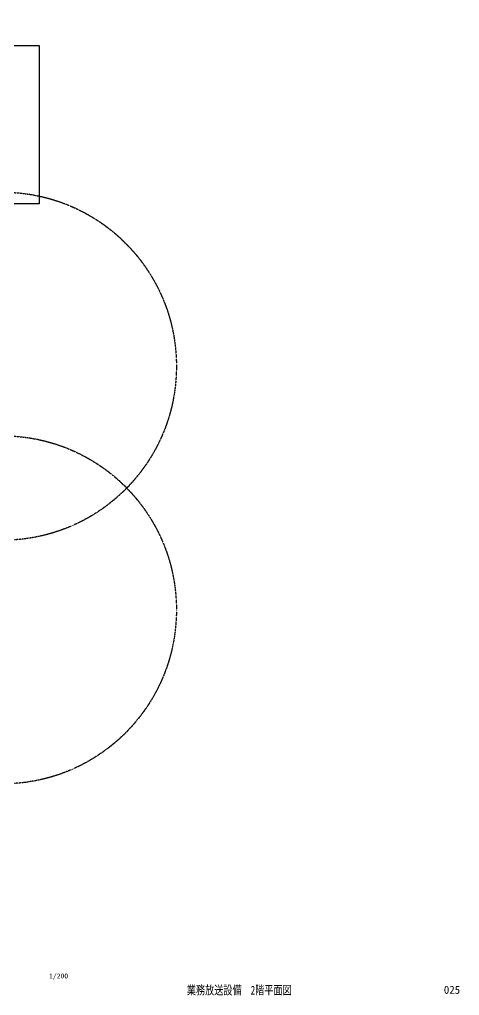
# Model space of a CAD drawing. Header units: millimetres. Extents: x 0 to 176607, y 0 to 59400.
# Drawn here: x 151292 to 176607, y 1463 to 57550 of the extents above; entities that cross this region are included whole.
import ezdxf
from ezdxf.enums import TextEntityAlignment as Align

# ---------------------------------------------------------------- set-up
doc = ezdxf.new("R2010")
doc.units = ezdxf.units.MM
doc.header["$LTSCALE"] = 0.2
doc.set_wipeout_variables(frame=1)
doc.linetypes.add('HIDDEN', pattern=[9.525, 6.35, -3.175])
for name, color, linetype in [('1_枠', 7, 'Continuous'), ('1_範囲円', 9, 'HIDDEN'), ('枠内記述', 3, 'Continuous')]:
    doc.layers.add(name, color=color, linetype=linetype)
doc.styles.add('ゴシック', font='MS Gothic.ttf', dxfattribs={"height": 4})

msp = doc.modelspace()

# ---------------------------------------------------------------- linework, layer by layer
at = {"layer": '1_範囲円'}
msp.add_circle((150320, 23625), 10000, dxfattribs=at)

# ---------------------------------------------------------------- texts
at = {"layer": '枠内記述', "linetype": 'ByBlock', "lineweight": -2, "style": 'ゴシック'}
msp.add_text('1/200', height=280, dxfattribs=at).set_placement((152995, 2447))
at = {"layer": '枠内記述', "linetype": 'ByBlock', "lineweight": -2, "style": 'ゴシック', "width": 0.75}
msp.add_text('業務放送設備\u30002階平面図', height=500, dxfattribs=at).set_placement((163935, 1769), align=Align.MIDDLE_CENTER)
at = {"layer": '枠内記述', "style": 'ゴシック'}
msp.add_text('025', height=460, dxfattribs=at).set_placement((175705, 1558))

# ---------------------------------------------------------------- wipeouts: each hides what was drawn before it
msp.add_wipeout([(115315, 57550), (152515, 57550), (152515, 46850), (115315, 46850)])

# ---------------------------------------------------------------- next in the draw order: linework, layer by layer
at = {"layer": '1_枠', "color": 2}
msp.add_lwpolyline([(152415, 46950), (134415, 46950), (134415, 56050), (152415, 56050)], close=True, dxfattribs=at)
at = {"layer": '1_範囲円'}
msp.add_circle((150320, 37625), 10000, dxfattribs=at)

doc.saveas('drawing.dxf')
